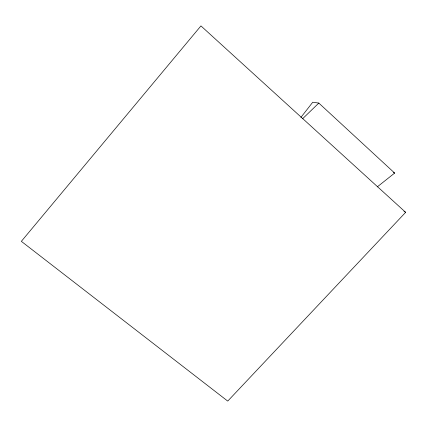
<?xml version="1.0" encoding="UTF-8"?>
<svg xmlns="http://www.w3.org/2000/svg" width="427" height="427" viewBox="0 0 427 427"><rect width="100%" height="100%" fill="white"/><g stroke="black" fill="none" stroke-linecap="round" stroke-linejoin="round"><path stroke-width="0.64" d="M300.886 117.43L312.745 102.224L318.814 103.078L394.655 173.074L377.287 186.866M405.65 212.336L227.735 401.097L21.35 241.346L200.941 25.903L405.65 212.336L404.006 211.338M302.546 118.802L318.814 103.078M393.459 172.545L394.655 173.074"/></g></svg>
